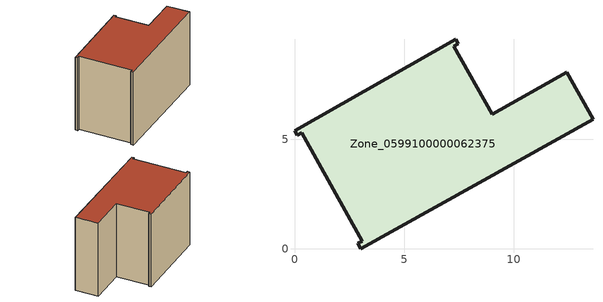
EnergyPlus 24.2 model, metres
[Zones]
Zone_0599100000062375
 floor ground (C_G): 12.42,8.04 13.61,5.91 3.02,0 2.88,0.24 3.09,0.35 0.33,5.29 0.12,5.17 0,5.39 7.35,9.56 7.46,9.35 7.27,9.24 9.01,6.13 z0
 wall outside (C_F): 13.61,5.91 12.42,8.04 9.01,6.13 7.27,9.24 7.46,9.35 7.35,9.56 0,5.39 0.12,5.17 0.33,5.29 3.09,0.35 2.88,0.24 3.02,0 13.61,5.91 z0:8.22
 roof outside (C_R): 7.27,9.24 7.46,9.35 7.35,9.56 0,5.39 0.12,5.17 0.33,5.29 3.09,0.35 2.88,0.24 3.02,0 13.61,5.91 12.42,8.04 9.01,6.13 z8.22
[BUILDING]
Pand.0599100000062375: North Axis=0; Terrain=City; Loads Convergence Tolerance Value=0.04; Temperature Convergence Tolerance Value=0.4; Solar Distribution=FullExterior; Maximum Number of Warmup Days=25; Minimum Number of Warmup Days=1
[Site:Location]
Rotterdam.The.Hague.AP_ZH_NLD Design_Conditions: Latitude=51.96; Longitude=4.45; Time Zone=1; Elevation=-4.5
[SITE:GROUNDTEMPERATURE:BUILDINGSURFACE]
18, 18, 18, 18, 18, 18, 18, 18, 18, 18, 18, 18
[MATERIAL] Thermal Absorptance=0.9; Solar Absorptance=0.7; Visible Absorptance=0.7
Name | Roughness | Thickness | Conductivity | Density | Specific Heat
G.TI.1965-1974 | MediumSmooth | 0.15 | 0.882353 | 540 | 1210
F.TI.1965-1974 | Rough | 0.3 | 0.697674 | 1920 | 840
R.TI.1965-1974 | MediumRough | 0.2 | 0.232558 | 1500 | 1000
[CONSTRUCTION]
C_G: G.TI.1965-1974
C_F: F.TI.1965-1974
C_R: R.TI.1965-1974
[ZONE]
Zone_0599100000062375: Type=1; Multiplier=1; Ceiling Height=Autocalculate; Volume=Autocalculate; Floor Area=autocalculate; Part of Total Floor Area=Yes
[ZONEINFILTRATION:DESIGNFLOWRATE]
Infil_Zone_0599100000062375: Zone or ZoneList or Space or SpaceList=Zone_0599100000062375; Schedule=AlwaysOn; Design Flow Rate Calculation Method=Flow/Area; Flow Rate per Floor Area=0.003; Constant Term Coefficient=1; Temperature Term Coefficient=0; Velocity Term Coefficient=0; Velocity Squared Term Coefficient=0
[HVACTEMPLATE:ZONE:IDEALLOADSAIRSYSTEM]
Zone_0599100000062375: Maximum Heating Supply Air Temperature=50; Minimum Cooling Supply Air Temperature=13; Maximum Heating Supply Air Humidity Ratio=0.0156; Minimum Cooling Supply Air Humidity Ratio=0.0077; Heating Limit=NoLimit; Cooling Limit=NoLimit; Dehumidification Control Type=ConstantSensibleHeatRatio; Cooling Sensible Heat Ratio=0.7; Dehumidification Setpoint=60; Humidification Control Type=None; Humidification Setpoint=30; Outdoor Air Method=None; Outdoor Air Flow Rate per Person=0.00944; Outdoor Air Flow Rate per Zone Floor Area=0; Outdoor Air Flow Rate per Zone=0; Demand Controlled Ventilation Type=None; Outdoor Air Economizer Type=NoEconomizer; Heat Recovery Type=None; Sensible Heat Recovery Effectiveness=0.7; Latent Heat Recovery Effectiveness=0.65
[ZONECONTROL:THERMOSTAT]
ThermostatControl_Zone_0599100000062375: Zone or ZoneList=Zone_0599100000062375; Control Type Schedule=DualSetpointControlType; Control 1=Thermostat_Zone_0599100000062375; Temperature Difference Between Cutout And Setpoint=0
[THERMOSTATSETPOINT:DUALSETPOINT]
Thermostat_Zone_0599100000062375: Heating Setpoint Temperature Schedule=HeatingSetpoint_Zone_0599100000062375; Cooling Setpoint Temperature Schedule=CoolingSetpoint_Zone_0599100000062375
[SCHEDULE:COMPACT]
HeatingSetpoint_Zone_0599100000062375: Through: 12/31, For: AllDays, Until: 24:00, 21
CoolingSetpoint_Zone_0599100000062375: Through: 12/31, For: AllDays, Until: 24:00, 24
DualSetpointControlType: Through: 12/31, For: AllDays, Until: 24:00, 4
AlwaysOn: Through: 12/31, For: AllDays, Until: 24:00, 1
